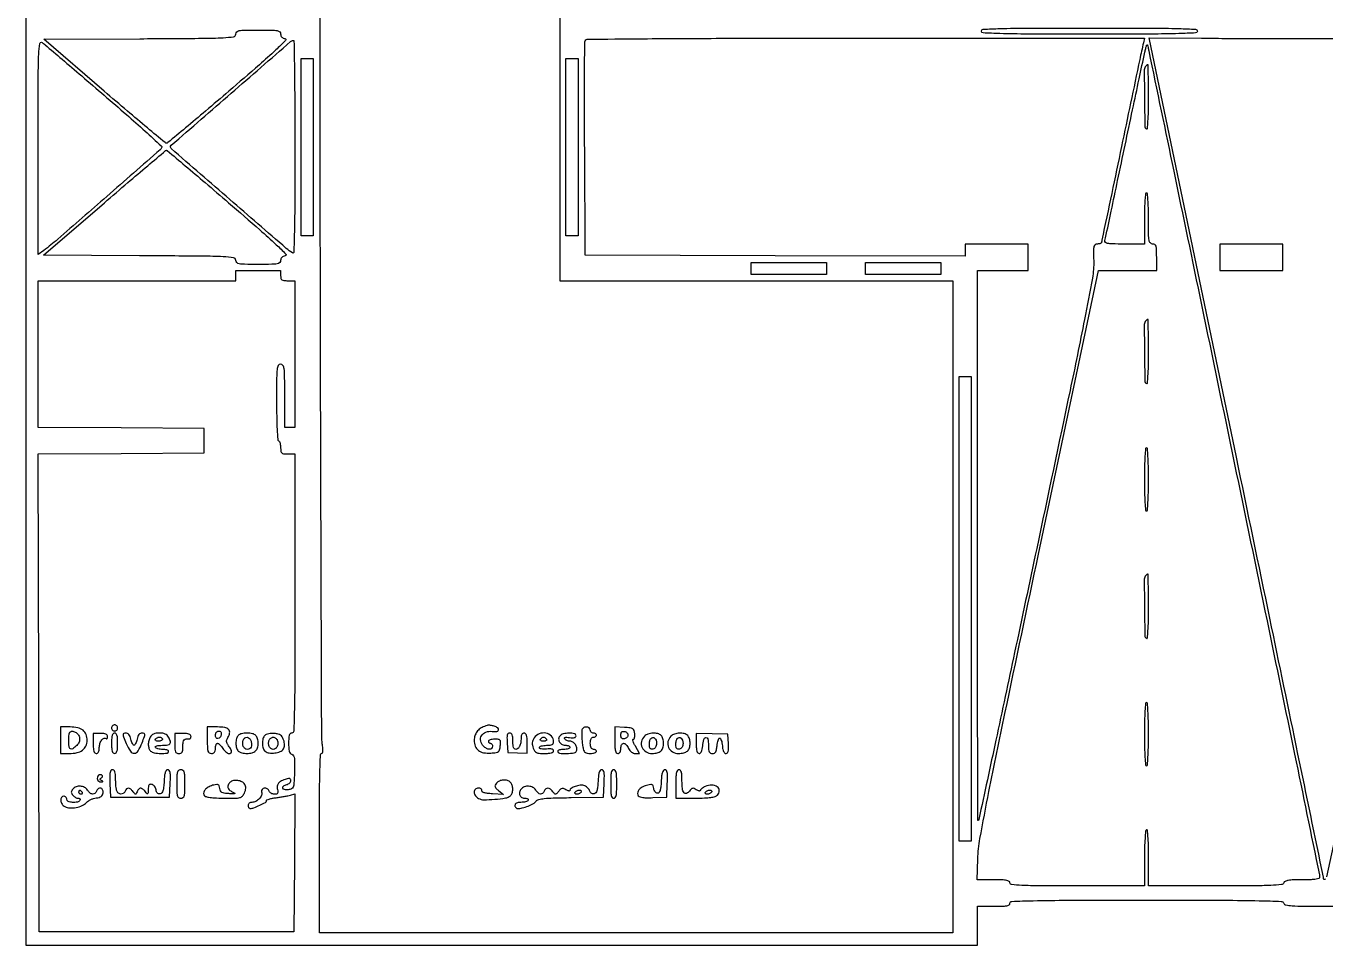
# Model space of a CAD drawing. Extents: x 0 to 1316, y 0 to 1875.
# Drawn here: x 0 to 638, y 0 to 451 of the extents above; entities that cross this region are included whole.
import ezdxf

# ---------------------------------------------------------------- set-up
doc = ezdxf.new("R2010")
doc.units = 0

msp = doc.modelspace()

# ---------------------------------------------------------------- linework, layer by layer
for points in [[(800.134204, 105.25, -0.000001), (792.412354, 142.427477)], [(727.514282, 446.536164, 0.000002), (714.449329, 385.963021, 0.000161)], [(637.871456, 32.55, -0.037165), (637.496515, 32.197756, -0.171631), (637.22012, 32.1, -0.299199), (637.039977, 32.218396, -0.093038), (636.964999, 32.55, 0.041863), (636.871646, 33.320935, 0.000003), (624.372119, 93.683216, 0.000117), (610.552614, 160.338803, 0.000071), (594.144771, 239.329035), (551.359544, 445.158069), (576.929772, 444.989639, 0.001075), (590.274882, 444.930427, 0.000321), (610.630933, 444.896945, 0.000322), (633.487575, 444.888744, 0.000348), (655.75, 444.910604, 0.000506)], [(0, 937.5), (0, 0), (233.5, 0), (467, 0), (467, 9.5), (467, 19), (475, 19, 0.006994), (479.191484, 19.05863, 0.039364), (481.416667, 19.296875, 0.093584), (482.586019, 19.753078, 0.258593), (483, 20.5, -0.403351), (483.897055, 21.431089, -0.003702), (494.398835, 21.744394, -0.005027), (511.477498, 21.955598, -0.000578), (549.893011, 22, -0.000593), (588.117786, 21.954697, -0.004965), (605.390164, 21.742243, -0.00373), (616.06786, 21.425135, -0.300385), (617.361626, 20.5, 0.262086), (618.356847, 19.675683, 0.026616), (621.515854, 19.275904, 0.015811), (626.972492, 19.051818, 0.002356), (637.968615, 19, 0.00218), (649.142829, 19.048724, 0.016507)], [(262.224304, 481.304688, 0.000968), (262.058567, 448.741772, 0.00078), (262.002826, 413.75), (262, 326), (358.5, 326), (455, 326), (455, 166), (455, 6), (299.5, 6), (144, 6), (144, 50, -0.00136), (144.056067, 70.609418, -0.004892), (144.256254, 83.756302, -0.001636), (144.530413, 93.447436, -0.405002), (145.100694, 94, 0.302308), (145.543092, 94.294386, 0.080211), (145.751978, 95.16139, 0.043743), (145.735941, 96.60789, 0.013873), (145.464031, 98.75, -0.037658), (145.159473, 102.610717, -0.000031), (144.83566, 198.38125, -0.000341), (144.553869, 305.249303, -0.000209), (144.360332, 431.25), (143.99399, 759)], [(737.326613, 406.881928, 0.000027), (729.04559, 445.983037, 0.145168)], [(563.352631, 456.326927, -0.000389), (521.560938, 456.332321, -0.000689), (472.082945, 456.445403, -0.000487), (416.5, 456.703177)], [(700.074419, 319.21084, 0.000097), (683.059218, 240, -0.00029)], [(651.504837, 93.880312, -0.000018), (638.340087, 33.453626, -0.13271)]]:
    msp.add_lwpolyline(points, format="xyb")
for points in [[(125, 447.069551, 0.088403), (125.14686, 446.245414, 0.101796), (125.567487, 445.56788, 0.095982), (126.244504, 445.083592, 0.070312), (127.132019, 444.819551, -0.61314), (127.428654, 443.9303, -0.009893), (122.618825, 439.238931, -0.009083), (114.554185, 431.949088, -0.001728), (99.590836, 419, -0.001497), (88.145473, 409.223737, -0.002428), (78.352057, 400.990625, -0.000364), (69.633891, 393.744175, -0.174938), (68.957361, 393.5, -0.175096), (68.280998, 393.744348, -0.000365), (59.573881, 400.990625, -0.002432), (49.792792, 409.223737, -0.0015), (38.362067, 419), (8.727047, 444.5), (55.863523, 444.759792, 0.000587), (86.6583, 444.965643, 0.00996), (96.796318, 445.247325, 0.024989), (101.912488, 445.748591, 0.371605), (103, 447.009792, -0.201874), (103.45852, 448.099172, -0.149862), (104.631765, 448.704768, -0.041387), (107.213427, 448.954062, -0.003384), (114, 449, -0.00349), (120.699938, 448.953238, -0.039963), (123.325461, 448.706126, -0.140456), (124.531986, 448.119117, -0.212854)], [(575, 448.5, -0.399276), (574.129769, 447.583971, -0.005743), (565.916667, 447.257075, -0.006334), (552.33825, 447.044877, -0.00074), (522, 447, -0.00074), (491.66175, 447.044877, -0.006334), (478.083333, 447.257075, -0.005743), (469.870231, 447.583971, -0.399276), (469, 448.5, -0.399276), (469.870231, 449.416029, -0.005743), (478.083333, 449.742925, -0.006334), (491.66175, 449.955123, -0.00074), (522, 450, -0.00074), (552.33825, 449.955123, -0.006334), (565.916667, 449.742925, -0.005743), (574.129769, 449.416029, -0.399276)], [(38.395791, 417, -0.002309), (49.300697, 407.534618, -0.003781), (58.441521, 399.403125, -0.000641), (66.42757, 392.171379, -0.278512), (66.628201, 391.5, -0.15087), (65.890747, 390.303505, -0.000126), (39.666513, 367.362764, -0.000785), (15.570322, 346.360963, -0.019829), (8.75, 340.894325), (6, 338.863812), (6, 391.553878, -0.000485), (6.033679, 426.284358, -0.009023), (6.252754, 437.245484, -0.02891), (6.744187, 442.357804, -0.555977), (7.952489, 442.871972, -0.022662), (9.372007, 441.775187, -0.000312), (17.700611, 434.706142, -0.000879), (27.335607, 426.488722, -0.000578)], [(132, 391.440983, -0.000962), (131.948903, 364.872366, -0.004853), (131.74781, 350.034885, -0.002483), (131.464098, 339.985676, -0.576279), (130.794691, 339.626888, -0.039975), (127.741087, 341.869644, -0.000215), (100.013585, 365.887054, -0.000048), (71.275098, 390.806721, -0.203425), (70.917814, 391.53705, -0.231282), (71.303484, 392.446797, -0.000079), (100.682958, 417.961132, -0.00011), (129.918336, 443.331002, -0.15166), (131.25, 443.915303, -0.443023), (131.557613, 443.644622, -0.000203), (131.779687, 428.535909, -0.002236), (131.946116, 411.58898, -0.001337)], [(548.510758, 442.75, 0.005822), (546.689653, 434.551417, 0.000111), (537.72084, 391.782743, 0.000013), (528.10986, 345.89519, 0.051655), (528, 344.83462, -0.223648), (527.849557, 344.515104, -0.076147), (527.397897, 344.24517, -0.057919), (526.735176, 344.061058, -0.038837), (525.950288, 344, 0.151489), (524.837373, 343.654892, 0.188894), (524.234396, 342.76596, 0.056461), (524.019204, 340.814613, 0.004773), (524.082575, 335.75, -0.049739), (523.428671, 327.31183, -0.004721), (519.591657, 306.941092, -0.002936), (512.490874, 272.178509, -0.000342), (496.1042, 194.555246, -0.000251), (485.272581, 143.545565, -0.000416), (476.077311, 100.524389, -0.000013), (467.722611, 61.599202, -0.144479), (467.471913, 61.13858, -0.666888), (467.277636, 61.218645, -0.000017), (467.138624, 100.510499, -0.000549), (467.033896, 144.035676, -0.000327), (467, 195.833333), (467, 331), (479.5, 331), (492, 331), (492, 337.5), (492, 344), (476.5, 344), (461, 344), (461, 340.994847), (461, 337.989694), (367.75, 338.244847), (274.5, 338.5), (274.239973, 390.5, -0.000873), (274.174783, 410.525066, -0.001404), (274.196929, 427.592188, -0.000219), (274.265669, 442.721033, -0.090423), (274.458588, 443.75, -0.30783), (275.507969, 444.480088, -0.000379), (302.59611, 444.746847, -0.001916), (341.151879, 444.949531, -0.000356), (411.987667, 445), (549.038104, 445)], [(593.095689, 236.640396, -0.000128), (609.162913, 159.142076, -0.000212), (622.690609, 93.668622, -0.000009), (634.885308, 34.514886, -0.050865), (635, 33.390396, -0.291119), (634.565664, 32.707642, -0.069131), (633.216016, 32.290744, -0.033488), (630.780133, 32.059613, -0.006913), (626.468615, 32, 0.007479), (622.123057, 31.934992, 0.033344), (619.585788, 31.689177, 0.062018), (618.071216, 31.241956, 0.200991), (617.361626, 30.5, -0.284422), (616.21671, 29.629306, -0.012796), (611.059907, 29.265775, -0.009894), (602.357034, 29.048145, -0.001304), (583.893011, 29), (551, 29), (551, 43.059017, 0.004845), (550.941243, 49.122562, 0.013722), (550.743208, 53.349082, 0.011908), (550.454658, 56.281684, 0.547107), (550, 56.5, 0.23415), (549.577865, 55.82249, 0.006547), (549.280095, 52.29032, 0.011502), (549.067919, 47.873883, 0.00625), (549, 42.440983), (549, 29), (516, 29, -0.001237), (497.288603, 29.046276, -0.01012), (488.75, 29.261364, -0.013583), (483.794798, 29.621684, -0.38529), (483, 30.5, 0.260047), (482.582832, 31.247861, 0.092724), (481.401496, 31.703652, 0.038963), (479.15314, 31.941562, 0.006884), (474.908975, 32), (466.81795, 32), (467.168586, 42.25, -0.036861), (468.24862, 52.222262, -0.003858), (472.674038, 75.321827, -0.002554), (480.509988, 113.563241, -0.000366), (497.007368, 191.75), (526.495512, 331), (540.747756, 331), (555, 331), (555, 337.5, 0.007414), (554.943601, 341.303549, 0.067313), (554.673077, 342.9375, 0.186514), (554.06604, 343.707995, 0.134481), (553, 344, -0.218517), (551.895913, 344.506719, -0.138781), (551.29, 345.8125, -0.036854), (551.044103, 348.699072, -0.002827), (551, 356.5, 0.006171), (550.935981, 361.686873, 0.013787), (550.73, 365.625, 0.008841), (550.438029, 368.60973, 0.380863), (550, 369, 0.380863), (549.561971, 368.60973, 0.008841), (549.27, 365.625, 0.013787), (549.064019, 361.686873, 0.006171), (549, 356.5), (549, 344), (539.09362, 344, -0.003969), (533.242226, 344.04645, -0.04168), (530.860545, 344.283462, -0.158975), (529.856179, 344.8293, -0.254117), (529.61128, 345.75, 0.007251), (529.922037, 347.118922, 0.00004), (532.692622, 360.204687, 0.000175), (535.844818, 375.124475, 0.000111), (539.505492, 392.5, -0.00029), (543.183667, 409.927622, -0.000445), (546.391251, 425.015625, -0.000142), (549.186189, 438.08702, -0.012932), (549.647836, 440, -0.004934), (550.07125, 441.51501, -0.219541), (550.280947, 441.75671, -0.464529), (550.477438, 441.662812, -0.010194), (550.755693, 440.5, -0.002427), (551.102203, 438.871389, -0.000001), (563.372787, 379.791241, -0.000015), (576.997622, 314.180188, -0.000009)], [(549.666667, 431.333333, 0.199485), (548.917203, 429.518318, 0.002152), (549.006693, 415.764629, 0.001837), (549.207648, 401.891316, 0.255093), (550, 400.5, 0.553821), (550.459287, 400.726393, 0.009152), (550.744054, 404.150395, 0.011958), (550.941468, 408.991251, 0.004211), (551, 415.940983, 0.001945), (550.976046, 422.098803, 0.003243), (550.902083, 427.282664, 0.000424), (550.803048, 431.866647, 0.407654), (550.666667, 432, 0.120635), (550.495786, 431.958163, 0.026952), (550.235417, 431.804167, 0.026473), (549.946357, 431.588528, 0.022886)], [(99.4593, 364.25, -0.001647), (114.827086, 350.940536, -0.00935), (122.851526, 343.675948, -0.011234), (127.507045, 339.09884, -0.612302), (127.195131, 338.180449, 0.066378), (126.270107, 337.917338, 0.097321), (125.57566, 337.43845, 0.105104), (125.149082, 336.763482, 0.088776), (125, 335.930449, -0.212854), (124.531986, 334.880883, -0.140456), (123.325461, 334.293874, -0.039963), (120.699938, 334.046762, -0.00349), (114, 334, -0.003384), (107.213427, 334.045938, -0.041387), (104.631765, 334.295232, -0.149862), (103.45852, 334.900828, -0.201874), (103, 335.990208, 0.371687), (101.912003, 337.251603, 0.024933), (96.788382, 337.752688, 0.009947), (86.637234, 338.034356, 0.000586), (55.800348, 338.240208), (8.600695, 338.5), (38.491725, 364.25, -0.000887), (49.993472, 374.122816, -0.001456), (59.770523, 382.435938, -0.000131), (68.547299, 389.850697, -0.177122), (68.955546, 390, -0.176956), (69.363896, 389.850809, -0.000131), (78.1523, 382.435938, -0.001453), (87.942243, 374.122816, -0.000886)], [(125, 328.5, 0.050766), (125.138668, 327.13778, 0.189121), (125.6, 326.428571, 0.13443), (126.534425, 326.084309, 0.021436), (128.5, 326), (132, 326), (132, 290), (132, 254), (129.5, 254), (127, 254), (127, 269.5, 0.00213), (126.958247, 279.302909, 0.02996), (126.717742, 282.8125, 0.116079), (126.120358, 284.402252, 0.250083), (125, 285, 0.275062), (123.863574, 284.323653, 0.097575), (123.277114, 282.444877, 0.025304), (123.040236, 278.325177, 0.00171), (123, 266.559017, 0.004258), (123.065053, 258.91991, 0.008848), (123.271935, 252.964723, 0.004223), (123.560621, 248.227594, 0.241516), (124, 247.5, -0.146547), (124.385578, 247.065839, -0.040338), (124.70625, 246.1996, -0.037109), (124.926388, 245.112115, -0.031397), (125, 243.940983, 0.033731), (125.114449, 242.246393, 0.18639), (125.54752, 241.46007, 0.154596), (126.448494, 241.087547, 0.021328), (128.5, 241), (132, 241), (132, 172.5, -0.000564), (131.95564, 133.150183, -0.00491), (131.744526, 115.666667, -0.003539), (131.432494, 104.89947, -0.403694), (130.5, 104, 0.362334), (129.231636, 102.941951, 0.046092), (128.893997, 99.123658, 0.044241), (129.260545, 95.165697, 0.261641), (130.540697, 93.622757, -0.191982), (131.304049, 92.917648, -0.07652), (131.722868, 91.529113, -0.036819), (131.882748, 89.132104, -0.007038), (131.790697, 84.765768, -0.004668), (131.549522, 79.348389, -0.071793), (131.184346, 77.520306, -0.202904), (130.376744, 76.637389, -0.07891), (128.75, 76.183578, -0.075684), (126.878419, 76.251961, -0.280704), (126.039043, 77.010611, -0.327656), (126.387809, 77.981965, -0.08446), (128, 78.710251, 0.063839), (128.764611, 79.018561, 0.067102), (129.4125, 79.505788, 0.074686), (129.850362, 80.09033, 0.124083), (130, 80.684019, 0.11099), (129.860858, 81.303116, 0.203363), (129.481136, 81.641155, 0.123795), (128.808082, 81.694979, 0.032745), (127.75, 81.444999, 0.040118), (125.408667, 80.516178, 0.104122), (123.988302, 79.40159, 0.138789), (123.370006, 78.024932, 0.09837), (123.454766, 76.324203, -0.034836), (123.668294, 75.125343, -0.169002), (123.514279, 74.462255, -0.202239), (123.004381, 74.106913, -0.052433), (121.987667, 74, -0.067403), (121.160771, 74.111979, -0.062524), (120.370463, 74.440625, -0.066632), (119.734235, 74.926342, -0.105205), (119.361626, 75.5, 0.158415), (118.40563, 76.680683, 0.169279), (116.965537, 77.033972, 0.222984), (115.887159, 76.396912, 0.216854), (115.671267, 75.149076, -0.156267), (115.5792, 73.453622, -0.095303), (114.51439, 71.733543, -0.089871), (112.815856, 70.449804, -0.117521), (110.928571, 70, 0.076226), (110.19176, 69.887015, 0.089419), (109.566518, 69.559375, 0.100747), (109.148544, 69.072045, 0.127718), (109, 68.5, 0.067037), (109.077223, 67.926619, 0.083929), (109.303185, 67.440625, 0.099506), (109.638528, 67.115611, 0.143829), (110.032119, 67, 0.090501), (111.870164, 67.335437, 0.021556), (114.740964, 68.563176, 0.014952), (117.514769, 69.99715, 0.272393), (118, 70.821744, -0.298283), (118.25587, 71.212488, -0.027462), (119.395313, 71.636652, -0.028361), (120.929559, 72.019832, -0.018031), (122.75, 72.298651, 0.007844), (124.73457, 72.561359, 0.007179), (126.769575, 72.893226, 0.007197), (128.57774, 73.241738, 0.023209), (129.763447, 73.546029), (132.026894, 74.240296), (131.763447, 40.370148), (131.5, 6.5), (69, 6.5), (6.5, 6.5), (6.24587, 123.738779), (5.99174, 240.977558), (46.74587, 241.238779), (87.5, 241.5), (87.5, 247.5), (87.5, 253.5), (46.75, 253.761217), (6, 254.022435), (6, 290.011217), (6, 326), (54.5, 326), (103, 326), (103, 328.5), (103, 331), (114, 331), (125, 331)], [(549.666667, 306.333333, 0.199485), (548.917203, 304.518318, 0.002152), (549.006693, 290.764629, 0.001837), (549.207648, 276.891316, 0.255093), (550, 275.5, 0.553821), (550.459287, 275.726393, 0.009152), (550.744054, 279.150395, 0.011958), (550.941468, 283.991251, 0.004211), (551, 290.940983, 0.001945), (550.976046, 297.098803, 0.003243), (550.902083, 302.282664, 0.000424), (550.803048, 306.866647, 0.407654), (550.666667, 307, 0.120635), (550.495786, 306.958163, 0.026952), (550.235417, 306.804167, 0.026473), (549.946357, 306.588528, 0.022886)], [(549, 228.5, 0.00481), (549.062666, 221.98585, 0.011297), (549.266129, 217.125, 0.006216), (549.55227, 213.409436, 0.388296), (550, 213, 0.388296), (550.44773, 213.409436, 0.006216), (550.733871, 217.125, 0.011297), (550.937334, 221.98585, 0.00481), (551, 228.5, 0.00481), (550.937334, 235.01415, 0.011297), (550.733871, 239.875, 0.006216), (550.44773, 243.590564, 0.388296), (550, 244, 0.388296), (549.55227, 243.590564, 0.006216), (549.266129, 239.875, 0.011297), (549.062666, 235.01415, 0.00481)], [(549.666667, 181.333333, 0.199485), (548.917203, 179.518318, 0.002152), (549.006693, 165.764629, 0.001837), (549.207648, 151.891316, 0.255093), (550, 150.5, 0.553821), (550.459287, 150.726393, 0.009152), (550.744054, 154.150395, 0.011958), (550.941468, 158.991251, 0.004211), (551, 165.940983, 0.001945), (550.976046, 172.098803, 0.003243), (550.902083, 177.282664, 0.000424), (550.803048, 181.866647, 0.407654), (550.666667, 182, 0.120635), (550.495786, 181.958163, 0.026952), (550.235417, 181.804167, 0.026473), (549.946357, 181.588528, 0.022886)], [(549, 103.5, 0.00481), (549.062666, 96.98585, 0.011297), (549.266129, 92.125, 0.006216), (549.55227, 88.409436, 0.388296), (550, 88, 0.388296), (550.44773, 88.409436, 0.006216), (550.733871, 92.125, 0.011297), (550.937334, 96.98585, 0.00481), (551, 103.5, 0.00481), (550.937334, 110.01415, 0.011297), (550.733871, 114.875, 0.006216), (550.44773, 118.590564, 0.388296), (550, 119, 0.388296), (549.55227, 118.590564, 0.006216), (549.266129, 114.875, 0.011297), (549.062666, 110.01415, 0.00481)], [(17, 100.5), (17, 94), (21.277494, 94, 0.052598), (25.064576, 94.399489, 0.106131), (27.789953, 95.622022, 0.131075), (29.418383, 97.64818, 0.10446), (30, 100.401716, 0.087834), (29.479409, 103.342333, 0.138468), (27.988332, 105.406295, 0.11634), (25.417426, 106.611437, 0.051723), (21.671259, 107), (17, 107)], [(24.572942, 104.234687, -0.104683), (25.826932, 102.920017, -0.122771), (26.349346, 101.282686, -0.118969), (26.048141, 99.551783, -0.094349), (24.977319, 97.977319, -0.039578), (23.005741, 96.295395, -0.307256), (21.857862, 96.259838, -0.229727), (21.159292, 97.389219, -0.025586), (21, 100.5, -0.030949), (21.173563, 103.301371, -0.161255), (21.828643, 104.680261, -0.274242), (22.935402, 104.989196, -0.084524)], [(33, 98.9, 0.014527), (33.069836, 96.496916, 0.059811), (33.326531, 95.066667, 0.123582), (33.794857, 94.290635, 0.198003), (34.5, 94, 0.149189), (35.142824, 94.19617, 0.125119), (35.619681, 94.729593, 0.084072), (35.908949, 95.624084, 0.036272), (36, 96.877555, -0.076185), (36.309471, 98.896826, -0.085284), (37.207285, 100.645602, -0.133147), (38.334046, 101.522974, -0.304483), (39.342009, 101.324657, 0.187386), (39.589884, 101.215469, 0.252285), (39.806715, 101.32016, 0.116713), (39.954752, 101.675883, 0.040518), (40, 102.233333, 0.150727), (39.78032, 102.945511, 0.13876), (39.191489, 103.438095, 0.080459), (38.139988, 103.718155, 0.024937), (36.5, 103.8), (33, 103.8)], [(42, 106.5, 0.099038), (42.114514, 105.927543, 0.097945), (42.440625, 105.440625, 0.097945), (42.927543, 105.114514, 0.099038), (43.5, 105, 0.099038), (44.072457, 105.114514, 0.097945), (44.559375, 105.440625, 0.097945), (44.885486, 105.927543, 0.099038), (45, 106.5, 0.099038), (44.885486, 107.072457, 0.097945), (44.559375, 107.559375, 0.097945), (44.072457, 107.885486, 0.099038), (43.5, 108, 0.099038), (42.927543, 107.885486, 0.097945), (42.440625, 107.559375, 0.097945), (42.114514, 107.072457, 0.099038)], [(42, 99, 0.014068), (42.069243, 96.539511, 0.058865), (42.325, 95.083333, 0.122766), (42.79299, 94.295059, 0.200296), (43.5, 94, 0.200296), (44.20701, 94.295059, 0.122766), (44.675, 95.083333, 0.058865), (44.930757, 96.539511, 0.014068), (45, 99, 0.014068), (44.930757, 101.460489, 0.058865), (44.675, 102.916667, 0.122766), (44.20701, 103.704941, 0.200296), (43.5, 104, 0.200296), (42.79299, 103.704941, 0.122766), (42.325, 102.916667, 0.058865), (42.069243, 101.460489, 0.014068)], [(49.20927, 98.95061, 0.044867), (51.229337, 95.103731, 0.264936), (53.17289, 94.092858, 0.255572), (55.08902, 95.238301, 0.042516), (57.010053, 99.25, 0.00498), (58.131436, 102.306352, 0.087076), (58.307599, 103.345189, 0.315614), (57.963109, 103.830623, 0.085755), (56.982811, 104, 0.116469), (56.148269, 103.80293, 0.104291), (55.450749, 103.248477, 0.079354), (54.90024, 102.315275, 0.039618), (54.5, 101, -0.025133), (54.186336, 99.85084, -0.036749), (53.787574, 98.88125, -0.04072), (53.366866, 98.187362, -0.240576), (53, 98, -0.240576), (52.633134, 98.187362, -0.04072), (52.212426, 98.88125, -0.036749), (51.813664, 99.85084, -0.025133), (51.5, 101, 0.039334), (51.096092, 102.330038, 0.081679), (50.54338, 103.259563, 0.107244), (49.836117, 103.805844, 0.111459), (48.975964, 104, 0.095853), (48.000405, 103.811245, 0.318873), (47.666657, 103.291912, 0.082286), (47.904663, 102.177308, 0.004822)], [(61.035184, 102.065741, 0.057956), (60.275652, 100.139634, 0.071077), (60.048338, 98.220795, 0.080401), (60.366822, 96.513834, 0.110568), (61.2, 95.2, 0.156578), (62.888841, 94.331979, 0.035367), (66.142615, 94.027101, 0.033176), (69.250017, 94.162682, 0.38237), (70, 95, 0.251914), (69.793368, 95.384097, 0.064068), (69.136086, 95.70625, 0.049716), (68.18562, 95.9272, 0.032276), (67.059017, 96, -0.031397), (65.887885, 96.073612, -0.037109), (64.8004, 96.29375, -0.040338), (63.934161, 96.614422, -0.146547), (63.5, 97, -0.369423), (63.562569, 97.402624, -0.106919), (64.16126, 97.726474, -0.051222), (65.311372, 97.936318, -0.019531), (66.940983, 98, 0.030044), (69.586172, 98.159088, 0.205621), (70.690156, 98.799613, 0.245388), (70.874699, 99.956293, 0.04211), (69.964816, 102.065741, 0.086147), (69.289866, 102.929566, 0.081894), (68.352201, 103.533545, 0.066837), (67.104689, 103.885985, 0.035481), (65.5, 104, 0.035481), (63.895311, 103.885985, 0.066837), (62.647799, 103.533545, 0.081894), (61.710134, 102.929566, 0.086147)], [(73, 98.93732, 0.011817), (73.065429, 96.169409, 0.084603), (73.35127, 94.867165, 0.189678), (73.955155, 94.231517, 0.109463), (75, 94, 0.087745), (76.002462, 94.177287, 0.177212), (76.607143, 94.6875, 0.10769), (76.917816, 95.67572, 0.022514), (77, 97.5, -0.03792), (77.153643, 99.52295, -0.146076), (77.686686, 100.650202, -0.183877), (78.665752, 101.154072, -0.067152), (80.25, 101.118421, 0.189935), (80.535555, 101.181916, 0.110693), (80.779687, 101.440783, 0.08119), (80.944758, 101.861869, 0.052943), (81, 102.382116, 0.205135), (80.738842, 102.991883, 0.104509), (80.016486, 103.437973, 0.060972), (78.790503, 103.71621, 0.021898), (77, 103.819436), (73, 103.874641)], [(89, 100.5, 0.007414), (89.056399, 96.696451, 0.067313), (89.326923, 95.0625, 0.186514), (89.93396, 94.292005, 0.134481), (91, 94, 0.07578), (91.935258, 94.142566, 0.149477), (92.55, 94.5625, 0.124434), (92.893532, 95.317234, 0.044917), (93, 96.5, -0.037227), (93.071381, 97.457407, -0.055982), (93.286978, 98.265625, -0.073461), (93.602696, 98.818073, -0.230177), (93.976947, 99, -0.158967), (94.457953, 98.843107, -0.033093), (95.148097, 98.265625, -0.031663), (95.893163, 97.457099, -0.025313), (96.591957, 96.5, 0.035579), (97.320991, 95.543323, 0.039402), (98.15568, 94.734375, 0.042987), (98.969809, 94.171338, 0.130517), (99.61501, 94, 0.123302), (100.572322, 94.239721, 0.287319), (100.924965, 94.854909, 0.121451), (100.609543, 95.948597, 0.022131), (99.468793, 97.741092, -0.03482), (98.750687, 98.935278, -0.097387), (98.48416, 99.870501, -0.109663), (98.60631, 100.769902, -0.051246), (99.126613, 101.831133, 0.09786), (99.978952, 104.074117, 0.241083), (99.464768, 105.706869, 0.157902), (97.538783, 106.707976, 0.041558), (94.031385, 107), (89, 107)], [(95.823324, 103.332866, -0.100818), (95.230213, 101.900237, -0.210781), (94.229205, 101.270086, -0.297834), (93.357221, 101.672718, -0.14074), (93, 102.916667, -0.066422), (93.111401, 103.751548, -0.09567), (93.438799, 104.41896, -0.111791), (93.945354, 104.84677, -0.12024), (94.573324, 105, -0.099154), (95.179808, 104.878535, -0.133817), (95.619304, 104.53647, -0.126354), (95.840365, 104.00171, -0.083236)], [(104.2, 102.8, 0.134104), (103.327857, 101.272458, 0.063125), (103.039811, 99, 0.063125), (103.327857, 96.727542, 0.134104), (104.2, 95.2, 0.093371), (104.875704, 94.738524, 0.035226), (105.958125, 94.3525, 0.033385), (107.225174, 94.088524, 0.034678), (108.5, 94, 0.060749), (110.963377, 94.300402, 0.124416), (112.668501, 95.210454, 0.133697), (113.661293, 96.769063, 0.075479), (114, 99, 0.040779), (113.911486, 100.083486, 0.035729), (113.6475, 101.18875, 0.03742), (113.260669, 102.155329, 0.082665), (112.8, 102.8, 0.145505), (111.166026, 103.685055, 0.051905), (108.5, 103.962564, 0.051905), (105.833974, 103.685055, 0.145505)], [(117.245717, 102.845717, 0.134019), (116.31455, 101.215423, 0.069297), (116.045262, 98.866085, 0.069847), (116.426578, 96.557793, 0.14472), (117.434676, 95.054214, 0.143832), (119.351362, 94.227947, 0.062249), (122.156105, 94.236427, 0.062639), (124.837162, 94.928089, 0.159814), (126.360751, 96.197231, 0.072478), (126.767079, 97.120453, 0.062969), (126.919029, 98.167385, 0.054379), (126.811546, 99.354567, 0.034355), (126.443385, 100.697231, 0.049581), (125.780801, 102.121659, 0.107857), (124.963665, 102.999935, 0.096415), (123.791887, 103.515264, 0.03438), (121.977502, 103.795717, 0.034885), (120.551568, 103.816942, 0.035835), (119.149537, 103.638637, 0.038289), (117.964428, 103.304674, 0.108973)], [(225, 107.290565, 0.066957), (222.914424, 106.188665, 0.079248), (221.327628, 104.625348, 0.081743), (220.340317, 102.689188, 0.077263), (220, 100.5, 0.089655), (220.532582, 97.553712, 0.139387), (222.053358, 95.488192, 0.122507), (224.600677, 94.364794, 0.060883), (228.147793, 94.187508, 0.016253), (230.787305, 94.463492, 0.12958), (231.908549, 94.93017, 0.172842), (232.493486, 95.830094, 0.034499), (232.813358, 97.75, 0.021973), (232.914676, 99.689889, 0.179517), (232.617967, 100.510341, 0.193387), (231.870713, 100.905548, 0.026112), (230.063358, 101, 0.030958), (228.889793, 100.927268, 0.047972), (227.899862, 100.70625, 0.061283), (227.212633, 100.38444, 0.258124), (227, 100, 0.099038), (227.076342, 99.618362, 0.097945), (227.29375, 99.29375, 0.097945), (227.618362, 99.076342, 0.099038), (228, 99, -0.148195), (228.381354, 98.884432, -0.098894), (228.70625, 98.559375, -0.082425), (228.925306, 98.073457, -0.064853), (229, 97.5, -0.200752), (228.568756, 96.469214, -0.201266), (227.532578, 96.054032, -0.123494), (226.05851, 96.44912, -0.069558), (224.571429, 97.571429, -0.145402), (223.194288, 100.112659, -0.18722), (223.619993, 102.712247, -0.172851), (225.745396, 104.487979, -0.125506), (228.837063, 104.810606, 0.063355), (231.046199, 104.768215, 0.287764), (232.011892, 105.529746, 0.354822), (231.650685, 106.553266, 0.072067), (229.75, 107.369714, 0.010188), (228.088552, 107.778875, 0.059508), (227.194494, 107.870579, 0.068251), (226.357089, 107.741488, 0.015778)], [(236.195209, 99.25), (236.5, 94.5), (241.25, 94.321366), (246, 94.142731), (246, 99.071366, 0.014393), (245.930337, 101.490884, 0.059537), (245.673914, 102.928561, 0.123351), (245.205684, 103.708095, 0.198662), (244.5, 104, 0.138814), (243.88595, 103.826173, 0.116487), (243.405073, 103.346965, 0.088848), (243.100531, 102.579989, 0.050229), (243, 101.581787, -0.036549), (242.82995, 99.258591, -0.072831), (242.301123, 97.496356, -0.10663), (241.466713, 96.397378, -0.179114), (240.393011, 96, -0.20166), (239.776394, 96.259236, -0.110373), (239.337063, 96.967869, -0.062597), (239.077162, 98.186729, -0.021267), (239, 100, 0.019828), (238.923694, 101.923424, 0.072985), (238.652826, 103.106827, 0.137522), (238.165412, 103.755961, 0.164821), (237.445209, 104, 0.176746), (236.708497, 103.731181, 0.154644), (236.268112, 103.03524, 0.067366), (236.102537, 101.693638, 0.013087)], [(249.496485, 101.634979, 0.041431), (248.801241, 100.35391, 0.07647), (248.495287, 99.211932, 0.076595), (248.546958, 98.032067, 0.04169), (248.948681, 96.634979, 0.055163), (249.677251, 95.213162, 0.136372), (250.553398, 94.450939, 0.093585), (251.912698, 94.091843, 0.017915), (254.475249, 94, 0.018372), (256.490926, 94.07409, 0.051578), (257.879319, 94.321783, 0.08835), (258.711137, 94.729618, 0.23908), (259, 95.299199, 0.203909), (258.767566, 95.845446, 0.12998), (258.155135, 96.186151, 0.069314), (257.091356, 96.304461, 0.022147), (255.5, 96.189793, -0.02454), (254.051036, 96.092351, -0.053976), (252.946633, 96.191759, -0.085398), (252.242546, 96.463228, -0.263992), (252, 96.890594, -0.262547), (252.240695, 97.317382, -0.059278), (253.028125, 97.674112, -0.04674), (254.159094, 97.919361, -0.030042), (255.5, 98, 0.023397), (257.248471, 98.081861, 0.09565), (258.263889, 98.378571, 0.163899), (258.803698, 98.934291, 0.111956), (259, 99.8, 0.191514), (257.942359, 102.45998, 0.157064), (255.242168, 103.943247, 0.142089), (251.967494, 103.642602, 0.155463)], [(262, 102.5, 0.167866), (261.455508, 101.053843, 0.159858), (261.904699, 99.546213, 0.133848), (263.260765, 98.408462, 0.108413), (265.122445, 98, -0.05129), (265.840854, 97.926111, -0.071223), (266.448468, 97.70625, -0.091278), (266.856918, 97.381693, -0.181272), (267, 97, -0.254951), (266.790443, 96.615738, -0.06271), (266.11875, 96.29375, -0.048861), (265.149251, 96.072766, -0.031626), (264, 96, 0.031626), (262.850749, 95.927234, 0.048861), (261.88125, 95.70625, 0.06271), (261.209557, 95.384262, 0.254951), (261, 95, 0.389476), (261.812971, 94.114643, 0.028038), (265.439712, 94.00896, 0.027837), (269.130234, 94.314445, 0.278984), (270.281539, 95.25, 0.139462), (270.384349, 96.778811, 0.098104), (269.700371, 98.371766, 0.098945), (268.467465, 99.573015, 0.144785), (267.023833, 100, -0.053704), (266.242835, 100.084128, -0.048993), (265.471925, 100.333215, -0.052228), (264.82398, 100.699732, -0.099848), (264.416969, 101.134348, -0.205035), (264.348415, 101.590685, -0.26772), (264.639121, 101.885413, -0.086063), (265.442455, 101.963902, -0.017857), (266.857952, 101.80754, 0.02486), (268.29096, 101.669519, 0.07895), (269.24486, 101.776093, 0.146223), (269.790494, 102.11759, 0.182275), (270, 102.673193, 0.346727), (269.180143, 103.713341, 0.064444), (266.58843, 103.991886, 0.058358), (263.717962, 103.592557, 0.157088)], [(272.844475, 105.25, 0.026232), (272.772514, 103.262197, 0.015102), (272.883839, 100.868253, 0.014923), (273.145743, 98.418703, 0.020817), (273.53587, 96.25, 0.06786), (273.938336, 95.164747, 0.127338), (274.567798, 94.480819, 0.105803), (275.537782, 94.11271, 0.03799), (277.019052, 94, 0.031833), (278.160992, 94.072777, 0.049134), (279.124347, 94.29375, 0.063145), (279.791381, 94.615792, 0.25398), (280, 95, 0.148195), (279.884432, 95.381354, 0.098894), (279.559375, 95.70625, 0.082425), (279.073457, 95.925306, 0.064853), (278.5, 96, -0.152103), (277.851045, 96.202091, -0.12651), (277.375, 96.75, -0.082504), (277.088963, 97.677925, -0.033607), (277, 99, -0.033607), (277.088963, 100.322075, -0.082504), (277.375, 101.25, -0.12651), (277.851045, 101.797909, -0.152103), (278.5, 102, 0.064853), (279.073457, 102.074694, 0.082425), (279.559375, 102.29375, 0.098894), (279.884432, 102.618646, 0.148195), (280, 103, 0.148195), (279.884432, 103.381354, 0.098894), (279.559375, 103.70625, 0.082425), (279.073457, 103.925306, 0.064853), (278.5, 104, -0.099038), (277.927543, 104.114514, -0.097945), (277.440625, 104.440625, -0.097945), (277.114514, 104.927543, -0.099038), (277, 105.5, 0.250006), (276.412509, 106.601513, 0.164188), (274.994062, 106.987041, 0.146177), (273.512187, 106.445464, 0.213527)], [(289, 100.554791, 0.009305), (289.062459, 97.198775, 0.046972), (289.30721, 95.342465, 0.107872), (289.769553, 94.360082, 0.233089), (290.5, 94, 0.140575), (291.11998, 94.177821, 0.118484), (291.6, 94.666667, 0.088208), (291.90137, 95.456621, 0.04716), (292, 96.5, -0.048941), (292.096074, 97.479174, -0.074201), (292.383948, 98.283403, -0.097497), (292.81707, 98.81221, -0.174274), (293.339485, 99, -0.145081), (293.934155, 98.823739, -0.053401), (294.6201, 98.265625, -0.047285), (295.283222, 97.456567, -0.041165), (295.818046, 96.5, 0.055726), (296.430699, 95.475301, 0.066668), (297.223636, 94.679093, 0.073011), (298.130215, 94.173712, 0.090947), (299.077337, 94), (301.197552, 94), (299.132501, 97.5, -0.020718), (298.413187, 98.843348, -0.040862), (297.977414, 99.971875, -0.064482), (297.853962, 100.746505, -0.422808), (298.100148, 101, 0.255462), (298.471906, 101.203202, 0.07905), (298.736541, 101.807812, 0.057014), (298.86258, 102.696436, 0.035403), (298.816422, 103.75, 0.054549), (298.462855, 105.305172, 0.175693), (297.805764, 106.117114, 0.106113), (296.558363, 106.545983, 0.01391), (293.75, 106.804791), (289, 107.109582)], [(295.5, 103, -0.111169), (295.367648, 102.412083, -0.081628), (294.985937, 101.86097, -0.076288), (294.418687, 101.429863, -0.076985), (293.75, 101.190371, -0.080835), (292.958137, 101.167453, -0.169023), (292.414557, 101.441706, -0.141833), (292.09901, 102.037793, -0.051314), (292, 103, -0.051314), (292.09901, 103.962207, -0.141833), (292.414557, 104.558294, -0.169023), (292.958137, 104.832547, -0.080835), (293.75, 104.809629, -0.076985), (294.418687, 104.570137, -0.076288), (294.985937, 104.13903, -0.081628), (295.367648, 103.587917, -0.111169)], [(303.571429, 102.428571, 0.140741), (302.115591, 99.799734, 0.162941), (302.391458, 96.962788, 0.158063), (304.337574, 94.803458, 0.131692), (307.335184, 94, 0.05725), (309.896748, 94.294266, 0.124231), (311.645388, 95.195636, 0.136713), (312.655276, 96.750879, 0.07619), (313, 99, 0.040779), (312.911486, 100.083486, 0.035729), (312.6475, 101.18875, 0.03742), (312.260669, 102.155329, 0.082665), (311.8, 102.8, 0.138997), (310.147462, 103.722572, 0.069627), (307.745952, 103.948792, 0.068367), (305.316187, 103.502557, 0.117346)], [(316.571429, 102.428571, 0.140741), (315.115591, 99.799734, 0.162941), (315.391458, 96.962788, 0.158063), (317.337574, 94.803458, 0.131692), (320.335184, 94, 0.05725), (322.896748, 94.294266, 0.124231), (324.645388, 95.195636, 0.136713), (325.655276, 96.750879, 0.07619), (326, 99, 0.040779), (325.911486, 100.083486, 0.035729), (325.6475, 101.18875, 0.03742), (325.260669, 102.155329, 0.082665), (324.8, 102.8, 0.138997), (323.147462, 103.722572, 0.069627), (320.745952, 103.948792, 0.068367), (318.316187, 103.502557, 0.117346)], [(329, 98.886205, 0.015056), (329.070551, 96.543763, 0.056637), (329.323658, 95.098515, 0.112603), (329.773505, 94.295779, 0.212032), (330.439635, 94, 0.187258), (331.074866, 94.24655, 0.096719), (331.589725, 94.94168, 0.06284), (331.96759, 96.085193, 0.027338), (332.189635, 97.6727, -0.038913), (332.709729, 100.85317, -0.305459), (333.761993, 101.810132, -0.405212), (334.733119, 101.109634, -0.044008), (335, 98.083333, 0.016959), (335.073928, 95.904333, 0.094184), (335.368753, 94.776302, 0.180701), (335.957879, 94.20528, 0.103429), (336.939635, 94, 0.105153), (337.900713, 94.20438, 0.154028), (338.543274, 94.773341, 0.09217), (338.946438, 95.855585, 0.022555), (339.189635, 97.75, -0.024975), (339.381155, 99.18681, -0.038447), (339.70258, 100.398438, -0.044348), (340.093446, 101.262516, -0.270672), (340.5, 101.5, -0.270672), (340.906554, 101.262516, -0.044348), (341.29742, 100.398438, -0.038447), (341.618845, 99.18681, -0.024975), (341.810365, 97.75, 0.025772), (342.035105, 96.084241, 0.065824), (342.414141, 94.929252, 0.105405), (342.94263, 94.246319, 0.177368), (343.615156, 94, 0.190895), (344.311981, 94.276102, 0.1437), (344.733212, 94.993632, 0.063992), (344.893859, 96.353463, 0.013466), (344.804791, 98.75), (344.5, 103.5), (336.75, 103.636205), (329, 103.772411)], [(67, 101, -0.195654), (66.844577, 100.618015, -0.086673), (66.395164, 100.29375, -0.066561), (65.729059, 100.073608, -0.0466), (64.940983, 100, -0.047867), (64.195401, 100.071541, -0.104212), (63.66835, 100.29375, -0.181468), (63.441401, 100.621877, -0.202618), (63.5, 101, -0.08825), (63.842344, 101.382836, -0.053305), (64.359775, 101.70625, -0.051278), (64.961978, 101.925833, -0.061875), (65.559017, 102, -0.067639), (66.109818, 101.925146, -0.08433), (66.576711, 101.70625, -0.09965), (66.888931, 101.38134, -0.142666)], [(110.49716, 100.008949, -0.067477), (110.775252, 98.413614, -0.123215), (110.504826, 97.128227, -0.154145), (109.72429, 96.304425, -0.1273), (108.547972, 96, -0.180777), (107.479168, 96.399487, -0.114012), (106.687009, 97.489685, -0.096749), (106.370246, 98.987399, -0.095775), (106.638374, 100.5, -0.133434), (107.455608, 101.616844, -0.202804), (108.597386, 101.937276, -0.1794), (109.730955, 101.344822, -0.107117)], [(123.361626, 100.5, -0.095923), (123.632888, 98.967104, -0.100868), (123.303227, 97.473048, -0.118234), (122.478484, 96.396219, -0.172126), (121.361626, 96, -0.172126), (120.244769, 96.396219, -0.118234), (119.420026, 97.473048, -0.100868), (119.090365, 98.967104, -0.095923), (119.361626, 100.5, -0.075752), (119.68814, 101.073424, -0.064704), (120.186563, 101.559375, -0.066827), (120.774079, 101.888042, -0.094426), (121.361626, 102, -0.094426), (121.949174, 101.888042, -0.066827), (122.53669, 101.559375, -0.064704), (123.035112, 101.073424, -0.075752)], [(255.5, 101, -0.210115), (255.553029, 100.621971, -0.178861), (255.314314, 100.29375, -0.100989), (254.768372, 100.071437, -0.046386), (254, 100, -0.046386), (253.231628, 100.071437, -0.100989), (252.685686, 100.29375, -0.178861), (252.446971, 100.621971, -0.210115), (252.5, 101, -0.057296), (252.80183, 101.382513, -0.050113), (253.195564, 101.70625, -0.052849), (253.617099, 101.926995, -0.094481), (254, 102, -0.094481), (254.382901, 101.926995, -0.052849), (254.804436, 101.70625, -0.050113), (255.19817, 101.382513, -0.057296)], [(309.5, 98.930362, -0.057369), (309.382328, 97.908167, -0.084993), (309.032871, 97.078857, -0.098364), (308.47493, 96.497069, -0.10538), (307.75, 96.190371, -0.085129), (306.937107, 96.173781, -0.181826), (306.396778, 96.475427, -0.13581), (306.091008, 97.13874, -0.040516), (306, 98.260009, -0.026018), (306.0506, 99.23175, -0.028656), (306.201953, 100.161664, -0.029777), (306.421982, 100.932121, -0.11239), (306.6875, 101.354167, -0.169071), (307.642997, 101.816223, -0.209682), (308.578324, 101.529016, -0.140829), (309.266144, 100.478436, -0.075105)], [(322.5, 98.930362, -0.057369), (322.382328, 97.908167, -0.084993), (322.032871, 97.078857, -0.098364), (321.47493, 96.497069, -0.10538), (320.75, 96.190371, -0.085129), (319.937107, 96.173781, -0.181826), (319.396778, 96.475427, -0.13581), (319.091008, 97.13874, -0.040516), (319, 98.260009, -0.026018), (319.0506, 99.23175, -0.028656), (319.201953, 100.161664, -0.029777), (319.421982, 100.932121, -0.11239), (319.6875, 101.354167, -0.169071), (320.642997, 101.816223, -0.209682), (321.578324, 101.529016, -0.140829), (322.266144, 100.478436, -0.075105)], [(35.63948, 83.306147, 0.128218), (35.042863, 82.288708, 0.152856), (35.073938, 81.181382, 0.167642), (35.71673, 80.359306, 0.156271), (36.75, 80.078947, 0.013273), (37.5442, 80.135931, 0.232968), (37.757373, 80.268378, 0.438953), (37.709835, 80.440028, 0.023718), (37.136847, 80.699998, -0.036207), (36.509091, 81.003928, -0.238751), (36.323966, 81.287231, -0.248082), (36.445969, 81.596022, -0.03867), (36.99361, 81.996051, 0.062496), (37.424461, 82.343327, 0.146741), (37.612055, 82.707063, 0.189435), (37.545985, 83.051212, 0.113766), (37.246243, 83.347814, 0.072931), (36.828605, 83.528325, 0.072198), (36.375252, 83.582172, 0.077835), (35.956643, 83.505443, 0.112662)], [(41.20431, 79.25), (41.5, 72.5), (56, 72.5), (70.5, 72.5), (70.79569, 79.25, 0.008144), (70.893284, 82.799209, 0.046823), (70.738725, 84.671251, 0.117187), (70.319569, 85.637593, 0.236313), (69.595594, 86, 0.219606), (68.873968, 85.666994, 0.101072), (68.362208, 84.740466, 0.050254), (68.01667, 83.059663, 0.012534), (67.799904, 80.259718, -0.012946), (67.574571, 77.379955, -0.05275), (67.210056, 75.664551, -0.100557), (66.648814, 74.673371, -0.168358), (65.827211, 74.201264, -0.104634), (65.08334, 74.216551, -0.138713), (64.493499, 74.54241, -0.110775), (64.073234, 75.198434, -0.051967), (63.827211, 76.18133, 0.067357), (63.571369, 77.084858, 0.06452), (63.082056, 77.902438, 0.069409), (62.443529, 78.514244, 0.109712), (61.75, 78.813108, 0.094342), (60.914157, 78.813282, 0.192767), (60.370571, 78.465793, 0.123055), (60.066238, 77.695514, 0.030041), (59.968197, 76.323324, -0.007502), (59.923212, 74.611157, -0.218764), (59.72914, 74.230997, -0.400885), (59.410035, 74.261242, -0.016115), (58.607954, 75.25, 0.034176), (58.0234, 75.919683, 0.036775), (57.366368, 76.485938, 0.039596), (56.734877, 76.880673, 0.120455), (56.246746, 77, 0.13943), (55.801867, 76.873482, 0.060691), (55.318071, 76.485938, 0.053428), (54.87163, 75.919442, 0.047748), (54.535569, 75.25, -0.018157), (54.083275, 74.198261, -0.289816), (53.769958, 74, -0.225928), (53.398405, 74.176919, -0.011806), (52.568337, 75.25, 0.059857), (51.407227, 76.485532, 0.159672), (50.297946, 76.928849, 0.211768), (49.349637, 76.578554, 0.10872), (48.638374, 75.5, -0.142148), (47.830215, 74.434292, -0.166479), (46.627137, 74.04938, -0.162722), (45.419962, 74.480348, -0.135538), (44.606989, 75.581787, -0.053817), (44.371885, 76.469575, -0.012632), (44.178303, 77.996775, -0.012872), (44.044597, 79.774285, -0.012335), (44, 81.581787, 0.016829), (43.927265, 83.742233, 0.067409), (43.662539, 85.035398, 0.134616), (43.179039, 85.735858, 0.176555), (42.45431, 86, 0.224154), (41.698052, 85.643027, 0.12709), (41.261598, 84.706079, 0.048856), (41.103341, 82.859108, 0.007905)], [(74, 79, 0.006583), (74.054458, 74.864163, 0.063075), (74.321429, 73.125, 0.183695), (74.929389, 72.311233, 0.142406), (76, 72, 0.142406), (77.070611, 72.311233, 0.183695), (77.678571, 73.125, 0.063075), (77.945542, 74.864163, 0.006583), (78, 79, 0.006583), (77.945542, 83.135837, 0.063075), (77.678571, 84.875, 0.183695), (77.070611, 85.688767, 0.142406), (76, 86, 0.142406), (74.929389, 85.688767, 0.183695), (74.321429, 84.875, 0.063075), (74.054458, 83.135837, 0.006583)], [(280.799904, 80.259718, -0.012988), (280.574875, 77.386981, -0.052419), (280.210723, 75.66914, -0.099552), (279.65175, 74.674698, -0.169679), (278.835438, 74.202848, -0.108595), (278.135778, 74.222719, -0.094266), (277.468527, 74.530928, -0.086627), (276.916964, 75.091514, -0.074419), (276.552318, 75.835159, 0.076516), (276.162992, 76.620833, 0.052685), (275.508125, 77.370392, 0.05224), (274.703012, 77.973676, 0.070843), (273.866229, 78.324731, 0.102274), (271.969339, 78.423342, 0.049158), (269.598397, 77.817596, 0.048638), (267.576429, 76.851892, 0.262818), (267, 75.831011, -0.334488), (266.835446, 75.612552, -0.118658), (266.419787, 75.594489, -0.061961), (265.783063, 75.803054, -0.029493), (265.024807, 76.216581, 0.041338), (263.912202, 76.789632, 0.151587), (263.132211, 76.861677, 0.142244), (262.418997, 76.480002, 0.03486), (261.524807, 75.475055, -0.017297), (260.554683, 74.304511, -0.193956), (260.023894, 74.040868, -0.226658), (259.505286, 74.240786, -0.02409), (258.639757, 75.25, 0.065819), (257.394981, 76.478, 0.148271), (256.163424, 76.93142, 0.195655), (255.114801, 76.574514, 0.123092), (254.361626, 75.5, -0.121807), (253.593728, 74.398559, -0.213153), (252.550587, 74.076418, -0.158355), (251.366391, 74.626113, -0.066059), (250.232073, 76, 0.132119), (248.789159, 77.343761, 0.104435), (246.731048, 77.933349, 0.10474), (244.615328, 77.639866, 0.133667), (243.010569, 76.512735, 0.11997), (242.275479, 75.006115, 0.160215), (242.430321, 73.502256, 0.163729), (243.440996, 72.40624, 0.125987), (245.027632, 72, -0.047067), (245.785336, 71.928516, -0.102478), (246.322431, 71.70625, -0.180106), (246.555628, 71.378071, -0.20661), (246.5, 71, -0.146547), (246.065839, 70.614422, -0.040338), (245.1996, 70.29375, -0.037109), (244.112115, 70.073612, -0.031397), (242.940983, 70, 0.034849), (241.651999, 69.910051, 0.083267), (240.740164, 69.622492, 0.12588), (240.199239, 69.146065, 0.150693), (240, 68.5, 0.082387), (240.095042, 67.927113, 0.092392), (240.369127, 67.440625, 0.100636), (240.777311, 67.115329, 0.118619), (241.256602, 67, 0.061755), (243.605278, 67.291197, 0.030668), (246.469364, 68.202406, 0.029245), (249.074991, 69.390514, 0.113771), (250.407233, 70.542247, -0.172296), (251.682343, 71.4112, -0.038271), (254.319552, 71.892282, -0.020048), (258.814204, 72.179617, -0.003272), (267.544978, 72.329858), (283.5, 72.5), (283.79569, 79.25, 0.008144), (283.893284, 82.799209, 0.046823), (283.738725, 84.671251, 0.117187), (283.319569, 85.637593, 0.236313), (282.595594, 86, 0.219606), (281.873968, 85.666994, 0.101072), (281.362208, 84.740466, 0.050254), (281.01667, 83.059663, 0.012534)], [(287, 79, 0.008455), (287.061101, 75.386832, 0.044348), (287.303571, 73.416667, 0.103378), (287.764111, 72.377357, 0.241448), (288.5, 72, 0.241448), (289.235889, 72.377357, 0.103378), (289.696429, 73.416667, 0.044348), (289.938899, 75.386832, 0.008455), (290, 79, 0.008455), (289.938899, 82.613168, 0.044348), (289.696429, 84.583333, 0.103378), (289.235889, 85.622643, 0.241448), (288.5, 86, 0.241448), (287.764111, 85.622643, 0.103378), (287.303571, 84.583333, 0.044348), (287.061101, 82.613168, 0.008455)], [(311.799904, 80.25, -0.01247), (311.58297, 77.440067, -0.050386), (311.237374, 75.758317, -0.101747), (310.724481, 74.833068, -0.218857), (310, 74.5, -0.144492), (309.402031, 74.676489, -0.083293), (308.843367, 75.186804, -0.071084), (308.407312, 75.944057, -0.060037), (308.16891, 76.838056, 0.044247), (307.883314, 78.062717, 0.18758), (307.4138, 78.633456, 0.159412), (306.629145, 78.78875, 0.02988), (305.16891, 78.522251, 0.052974), (302.864836, 77.691344, 0.084084), (301.161703, 76.476152, 0.113736), (300.282016, 75.062976, 0.175958), (300.307705, 73.640518, 0.180444), (300.951032, 72.912109, 0.078279), (302.190743, 72.481846, 0.041503), (304.247597, 72.286141, 0.009845), (307.694449, 72.312977), (314.5, 72.5), (314.79569, 79.25, 0.008144), (314.893284, 82.799209, 0.046823), (314.738725, 84.671251, 0.117187), (314.319569, 85.637593, 0.236313), (313.595594, 86, 0.219798), (312.873804, 85.666597, 0.101008), (312.362103, 84.738842, 0.05019), (312.016662, 83.055509, 0.0125)], [(319, 79.045455), (319, 72.090909), (328.474026, 72.090909, 0.007893), (333.117199, 72.16421, 0.025755), (336.179761, 72.419201, 0.038803), (338.236865, 72.862247, 0.124563), (339.431536, 73.574393, 0.199488), (340.322593, 75.732352, 0.244879), (339.323956, 77.638802, 0.155368), (336.598399, 78.481011, 0.105123), (333.399349, 77.772186, 0.027285), (332.480686, 77.291485, 0.035913), (331.704809, 76.751014, 0.038927), (331.153081, 76.228672, 0.18583), (331, 75.831011, -0.334488), (330.835446, 75.612552, -0.118658), (330.419787, 75.594489, -0.061961), (329.783063, 75.803054, -0.029493), (329.024807, 76.216581, 0.038508), (327.91964, 76.793726, 0.149702), (327.160847, 76.875301, 0.149848), (326.486949, 76.517938, 0.038608), (325.676511, 75.57228, -0.132484), (324.224893, 74.408008, -0.350381), (323.022916, 74.729656, -0.130716), (322.218803, 76.770465, -0.028853), (322, 80.559017, 0.012323), (321.9331, 83.272988, 0.054983), (321.681079, 84.843169, 0.118863), (321.214598, 85.68577, 0.210155), (320.5, 86, 0.240615), (319.764649, 85.624379, 0.103835), (319.303922, 84.590909, 0.044603), (319.061231, 82.632358, 0.008535)], [(23, 76.5, 0.045289), (22.430919, 75.672106, 0.128626), (22.255111, 75, 0.128626), (22.430919, 74.327894, 0.045289), (23, 73.5, 0.050059), (23.582466, 72.926046, 0.042018), (24.301196, 72.440625, 0.043873), (25.040977, 72.108181, 0.083858), (25.681462, 72, -0.073118), (26.185256, 71.925931, -0.149321), (26.514493, 71.70625, -0.188386), (26.620208, 71.380203, -0.12431), (26.5, 71, -0.210086), (25.22641, 70.122932, -0.066522), (22.869875, 69.990648, -0.071789), (20.707125, 70.474517, -0.311353), (20, 71.5, 0.099038), (19.885486, 72.072457, 0.097945), (19.559375, 72.559375, 0.097945), (19.072457, 72.885486, 0.099038), (18.5, 73, 0.255024), (17.385033, 72.391756, 0.174524), (17.054089, 70.955208, 0.120114), (17.712673, 69.196069, 0.12111), (19.105297, 67.943647, 0.111997), (21.500592, 67.285027, 0.058143), (24.610079, 67.505818, 0.057675), (27.627329, 68.446654, 0.100671), (29.753951, 69.958945, -0.061499), (30.639665, 70.698897, -0.034611), (31.868348, 71.376423, -0.033996), (33.223411, 71.896986, -0.046762), (34.5, 72.16289, 0.039663), (35.944939, 72.442558, 0.098203), (36.904101, 72.925261, 0.118571), (37.499251, 73.672271, 0.074038), (37.819551, 74.75, 0.135069), (37.630161, 76.228126, 0.2403), (36.716483, 77.002703, 0.233076), (35.527522, 76.728775, 0.13073), (34.638374, 75.5, -0.134794), (33.827937, 74.398631, -0.197882), (32.686128, 74.073108, -0.151), (31.400299, 74.636143, -0.075163), (30.232073, 76, 0.132156), (28.786876, 77.345693, 0.104868), (26.727815, 77.933327, 0.105019), (24.609965, 77.634349, 0.132914)], [(100.242976, 79.842976, 0.077226), (99.270067, 78.512108, 0.174176), (99.107668, 77.290952, 0.161064), (99.761907, 76.179615, 0.063924), (101.25, 75.17965, -0.015064), (102.470089, 74.522396, -0.593013), (102.464209, 74.27726, -0.1302), (101.926973, 74.158624, -0.003532), (99.5, 74.276835, -0.020687), (97.342152, 74.487024, -0.099217), (96.181352, 74.892756, -0.152712), (95.527044, 75.618512, -0.072606), (95.16891, 76.838056, 0.044247), (94.883314, 78.062717, 0.18758), (94.4138, 78.633456, 0.159412), (93.629145, 78.78875, 0.02988), (92.16891, 78.522251, 0.052931), (89.877286, 77.696058, 0.082578), (88.169353, 76.485576, 0.111568), (87.276133, 75.083492, 0.179754), (87.291107, 73.683771, 0.209785), (88.013899, 72.953105, 0.053452), (89.65689, 72.497613, 0.0304), (92.374466, 72.217097, 0.007157), (96.942011, 72.090254, 0.004671), (102.769457, 72.066318, 0.057805), (104.966574, 72.332841, 0.148144), (106.214273, 73.064472, 0.079862), (107.210059, 74.561683, 0.0344), (107.69193, 75.846739, 0.064678), (107.869141, 76.939244, 0.076581), (107.750752, 77.910993, 0.071413), (107.345037, 78.827659, 0.134029), (105.990407, 80.07719, 0.084348), (103.927349, 80.738717, 0.085747), (101.79569, 80.676718, 0.147365)], [(230.904878, 79.385384, 0.058622), (230.293221, 78.442803, 0.18926), (230.231395, 77.712079, 0.128841), (230.69162, 76.95458, 0.021981), (231.965599, 75.826773), (234.366333, 73.882776), (228.933167, 74.191388, -0.014357), (226.504208, 74.399453, -0.044515), (224.894556, 74.731001, -0.080956), (223.977876, 75.177959, -0.296499), (223.75, 75.75, 0.166466), (223.686609, 76.225577, 0.122642), (223.339062, 76.632812, 0.093534), (222.74647, 76.907264, 0.061879), (222, 77, 0.196155), (220.57592, 76.418964, 0.206659), (220.004956, 75.02373, 0.151193), (220.580873, 73.281531, 0.115516), (222.096742, 71.948225, 0.123406), (224.754255, 71.28145, 0.020554), (230.057971, 71.498197, 0.020227), (235.323473, 72.145909, 0.130042), (237.75, 73.233833, 0.142721), (238.641104, 74.516558, 0.079168), (238.957804, 76.411229, 0.077327), (238.669868, 78.359443, 0.121675), (237.8, 79.8, 0.123344), (236.278875, 80.711702, 0.088873), (234.305202, 80.944122, 0.088005), (232.355783, 80.476112, 0.117257)], [(27.5, 75, -0.082592), (27.656512, 74.6179, -0.161196), (27.6254, 74.29375, -0.182303), (27.413961, 74.078288, -0.108972), (27.059017, 74, -0.093332), (26.654762, 74.076123, -0.09642), (26.311086, 74.29375, -0.099167), (26.081062, 74.618444, -0.105053), (26, 75, -0.042167), (26.032345, 75.382849, -0.061769), (26.129539, 75.70625, -0.081139), (26.272352, 75.92554, -0.210953), (26.440983, 76, -0.151918), (26.65171, 75.934461, -0.038439), (26.933975, 75.70625, -0.035638), (27.231006, 75.382774, -0.029505)], [(272.5, 75, -0.091204), (272.153536, 74.617096, -0.053126), (271.622888, 74.29375, -0.050746), (271.00158, 74.074178, -0.059645), (270.381966, 74, -0.069308), (269.853366, 74.073627, -0.14379), (269.504138, 74.29375, -0.190139), (269.386134, 74.620091, -0.131946), (269.5, 75, -0.091204), (269.846464, 75.382904, -0.053126), (270.377112, 75.70625, -0.050746), (270.99842, 75.925822, -0.059645), (271.618034, 76, -0.069308), (272.146634, 75.926373, -0.14379), (272.495862, 75.70625, -0.190139), (272.613866, 75.379909, -0.131946)], [(336.5, 75, -0.091204), (336.153536, 74.617096, -0.053126), (335.622888, 74.29375, -0.050746), (335.00158, 74.074178, -0.059645), (334.381966, 74, -0.069308), (333.853366, 74.073627, -0.14379), (333.504138, 74.29375, -0.190139), (333.386134, 74.620091, -0.131946), (333.5, 75, -0.091204), (333.846464, 75.382904, -0.053126), (334.377112, 75.70625, -0.050746), (334.99842, 75.925822, -0.059645), (335.618034, 76, -0.069308), (336.146634, 75.926373, -0.14379), (336.495862, 75.70625, -0.190139), (336.613866, 75.379909, -0.131946)]]:
    msp.add_lwpolyline(points, format="xyb", close=True)
for points in [[(141, 391.5), (141, 348), (138, 348), (135, 348), (135, 391.5), (135, 435), (138, 435), (141, 435)], [(271, 391.5), (271, 348), (268, 348), (265, 348), (265, 391.5), (265, 435), (268, 435), (271, 435)], [(586, 337.5), (586, 331), (601.5, 331), (617, 331), (617, 337.5), (617, 344), (601.5, 344), (586, 344)], [(393, 332), (393, 329), (374.5, 329), (356, 329), (356, 332), (356, 335), (374.5, 335), (393, 335)], [(449, 332), (449, 329), (430.5, 329), (412, 329), (412, 332), (412, 335), (430.5, 335), (449, 335)], [(464, 165), (464, 51), (461, 51), (458, 51), (458, 165), (458, 279), (461, 279), (464, 279)]]:
    msp.add_lwpolyline(points, close=True)

doc.saveas('drawing.dxf')
